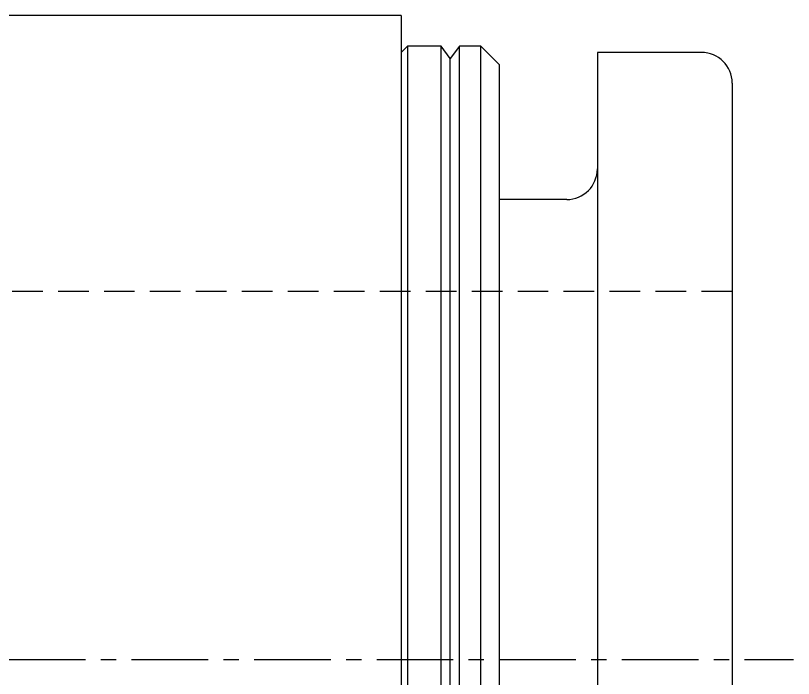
# Model space of a CAD drawing. Extents: x 0 to 112, y -21 to 77.
# Drawn here: x 57.02 to 69.72, y 14.1 to 24.91 of the extents above; entities that cross this region are included whole.
import ezdxf

# ---------------------------------------------------------------- set-up
doc = ezdxf.new("R2010")
doc.units = 0
doc.linetypes.add('CENTER', pattern=[2, 1.25, -0.25, 0.25, -0.25])
doc.linetypes.add('DASHED', pattern=[0.75, 0.5, -0.25])
doc.layers.get('0').update_dxf_attribs({"linetype": 'CONTINUOUS'})
doc.layers.add('CENTER', color=1, linetype='CENTER')

msp = doc.modelspace()

# ---------------------------------------------------------------- linework, layer by layer
at = {"color": 7, "linetype": 'CONTINUOUS'}
for p, q in [((63.317, 24.911), (53.817, 24.911)), ((63.317, 24.911), (63.317, 3.911)), ((63.417, 24.411), (63.317, 24.311)), ((63.417, 24.411), (63.417, 4.411)), ((63.967, 24.411), (63.417, 24.411)), ((63.967, 4.411), (63.967, 24.411)), ((64.117, 24.211), (63.967, 24.411)), ((64.267, 24.411), (64.117, 24.211)), ((64.267, 4.411), (64.267, 24.411)), ((64.617, 24.411), (64.267, 24.411)), ((64.617, 4.411), (64.617, 24.411)), ((64.917, 24.111), (64.617, 24.411)), ((68.217, 24.311), (66.517, 24.311)), ((66.517, 24.311), (66.517, 4.511)), ((64.117, 4.611), (64.117, 24.211)), ((64.917, 24.111), (64.917, 4.711)), ((68.717, 23.811), (68.717, 5.011)), ((66.017, 21.911), (64.917, 21.911))]:
    msp.add_line(p, q, dxfattribs=at)
at = {"color": 3, "linetype": 'DASHED'}
msp.add_line((68.717, 20.411), (45.117, 20.411), dxfattribs=at)
at = {"color": 7, "linetype": 'CONTINUOUS'}
for centre, start, end in [((68.217, 23.811), 0, 90), ((66.017, 22.411), 270, 0)]:
    msp.add_arc(centre, 0.5, start, end, dxfattribs=at)
at = {"layer": 'CENTER', "color": 1, "linetype": 'CENTER'}
msp.add_line((18.917, 14.411), (69.717, 14.411), dxfattribs=at)

doc.saveas('drawing.dxf')
